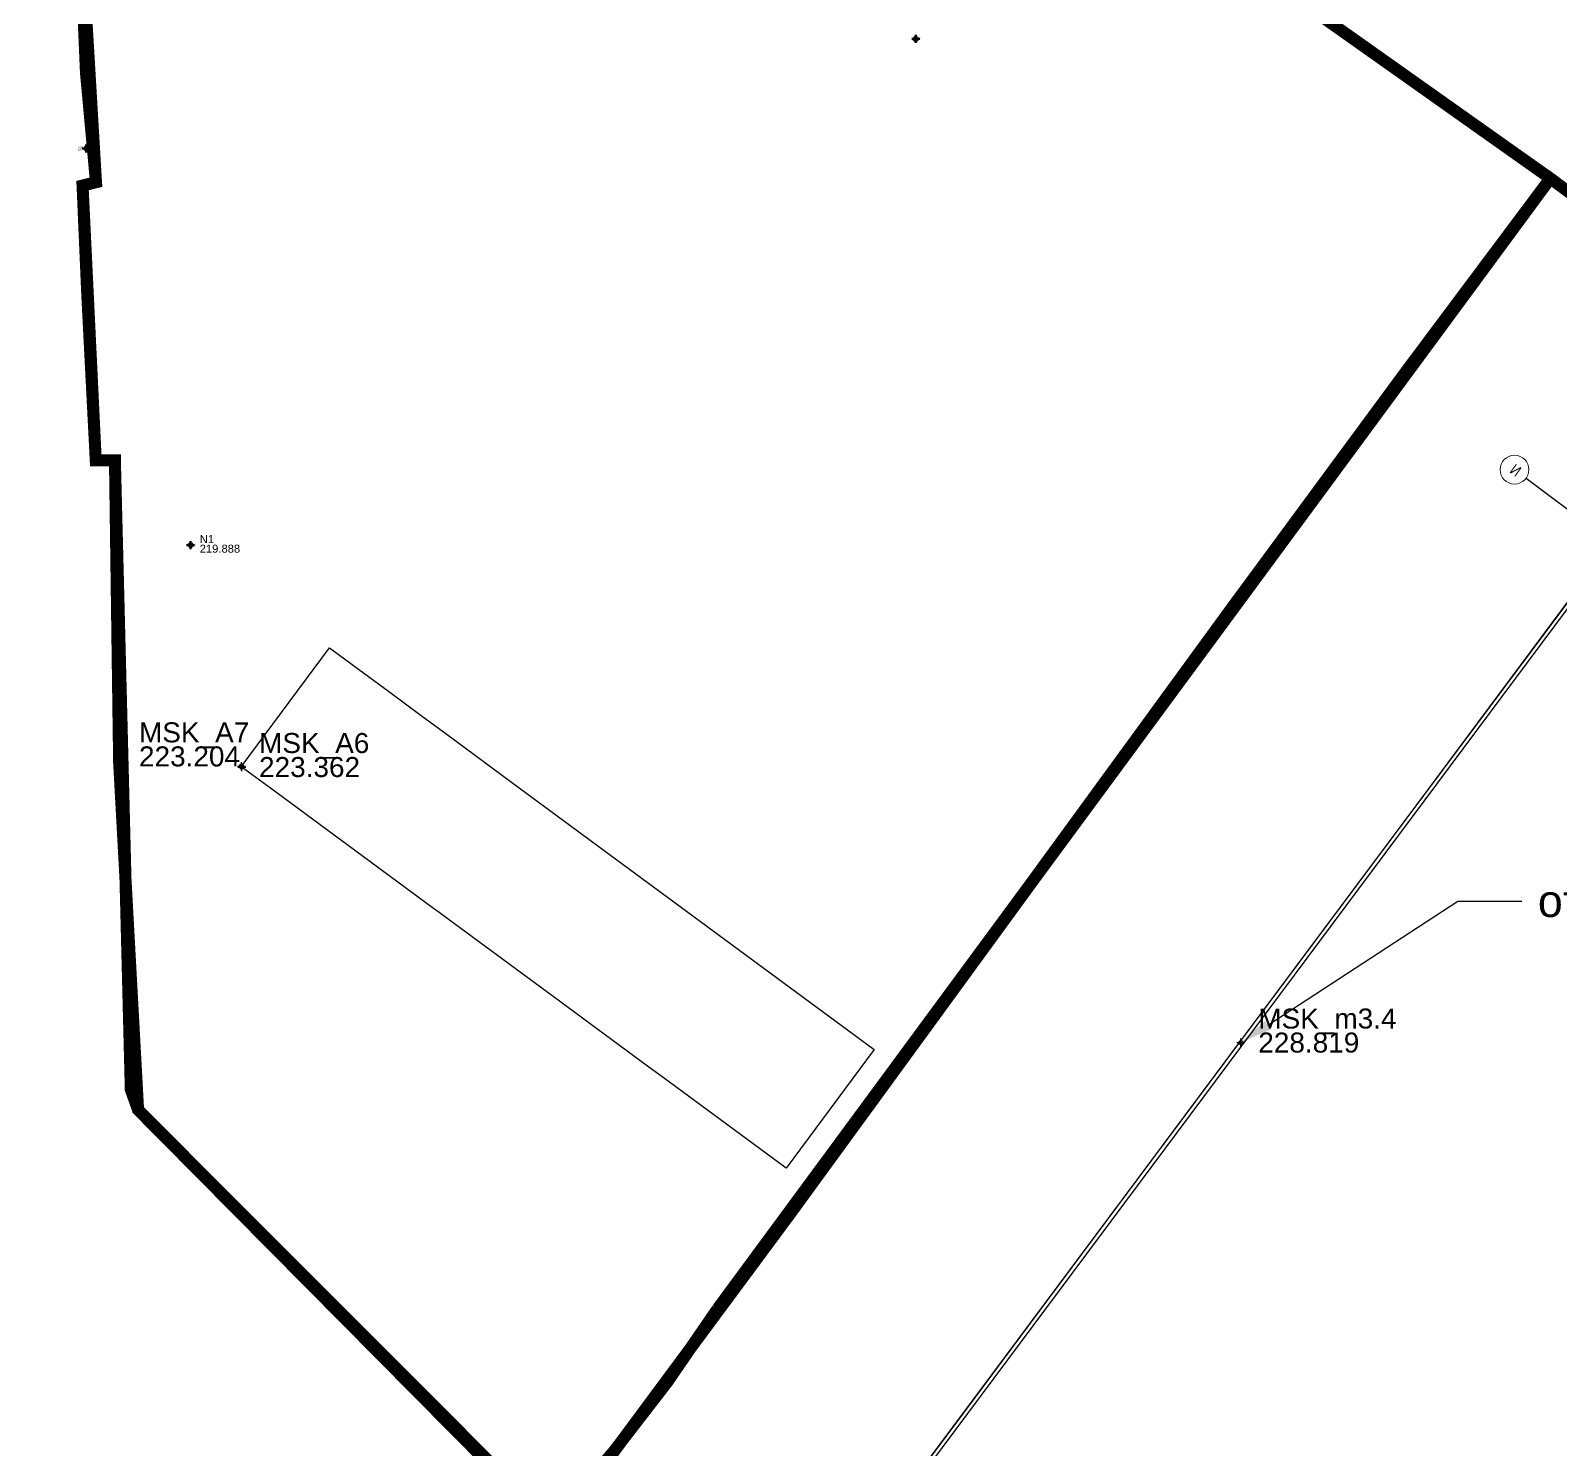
# Model space of a CAD drawing. Header units: metres. Extents: x -21579 to -20728, y 37830 to 38519.
# Drawn here: x -21205.6 to -21014.4, y 38098 to 38275.3 of the extents above; entities that cross this region are included whole.
import ezdxf
from ezdxf import colors
from ezdxf.entities.mleader import LeaderData, LeaderLine
from ezdxf.math import Vec2, Vec3

# ---------------------------------------------------------------- set-up
doc = ezdxf.new("R2010")
doc.units = ezdxf.units.M
doc.header["$PDMODE"] = 34
doc.header["$PDSIZE"] = 0.5
doc.linetypes.add('HIDDEN', pattern=[0.375, 0.25, -0.125])
for name, color, linetype in [('_ГП_граница Эт.1', 212, 'Continuous'), ('GL_PLAN$0$_ГП_ОсиЗдание', 182, 'Continuous'), ('GL_PLAN$0$_ГП_Размеры в осях', 182, 'Continuous'), ('Номер', 7, 'Continuous'), ('Номер_cw_GPT', 7, 'Continuous'), ('Отметка', 7, 'Continuous'), ('Отметка_cw_GPT', 7, 'Continuous'), ('Пикет', 7, 'Continuous'), ('разбивка27-06-24_1_Точки', 7, 'Continuous'), ('цоколь факт', 100, 'Continuous')]:
    doc.layers.add(name, color=color, linetype=linetype)
doc.layers.add('Здания', color=7, linetype='Continuous', lineweight=25)
doc.styles.add('GL_PLAN$0$Arial Narrow', font='ARIALN.TTF')
doc.styles.get("Standard").update_dxf_attribs({"font": 'arial.ttf'})

msp = doc.modelspace()

# ---------------------------------------------------------------- linework, layer by layer
at = {"color": 0}
msp.add_polyline3d([(-20901.49, 38132.5, 217.92), (-20912.93, 38141.08, 217.85), (-20924.08, 38149.37, 217.83), (-20934.96, 38157.47, 217.84), (-20945.38, 38165.23, 217.84), (-20959.38, 38175.63, 217.83), (-20973.83, 38186.46, 217.83), (-20988.42, 38197.34, 217.84), (-21007.65, 38211.71, 217.81), (-21014.67, 38202.29, 217.84), (-21026.73, 38186.12, 217.83), (-21036.18, 38173.45, 217.84), (-21061.5, 38139.51, 217.83), (-21078.27, 38117.03, 217.81), (-21089.01, 38102.56, 217.81), (-21100.63, 38087, 217.84), (-21104.21, 38082.28, 217.82), (-21108.4, 38076.61, 217.82)], dxfattribs=at)
at = {"color": 4, "lineweight": 60}
msp.add_point((-21198.59, 38260.53, 220.71), dxfattribs=at)
at = {"layer": '_ГП_граница Эт.1', "color": 1, "linetype": 'HIDDEN', "ltscale": 20, "const_width": 1.5, "flags": 128}
msp.add_lwpolyline([(-21195.68, 38338.21), (-21174.22, 38359.16), (-21113.73, 38315.19), (-21108.53, 38322.37), (-21098.23, 38315.24), (-21015.68, 38256.79), (-21119.75, 38115.53, -0.042035), (-21139.95, 38089.36), (-21139.93, 38089.41), (-21142.35, 38090.59), (-21192.12, 38140.42), (-21193.03, 38142.93), (-21195.01, 38221.21), (-21195.01, 38221.56), (-21197.41, 38221.56), (-21199.06, 38255.9), (-21197.38, 38256.31), (-21199.82, 38297.63), (-21200.85, 38297.58), (-21201.42, 38309.94), (-21200.08, 38309.98), (-21200.41, 38321.53), (-21201, 38333.02), (-21199.06, 38334.92)], format="xyb", dxfattribs=at)
at = {"layer": '_ГП_граница Эт.1', "color": 5, "linetype": 'HIDDEN', "ltscale": 20, "const_width": 1.5, "flags": 128}
msp.add_lwpolyline([(-21228.62, 38311.35), (-21301.4, 38287.19), (-21301.4, 38287.19), (-21321.97, 38281.03), (-21332.51, 38077.33), (-21191.76, 37980.1), (-21129.93, 37937.21), (-21054.56, 37885), (-20994.29, 37963.94), (-21148.02, 38078.54), (-21139.93, 38089.41), (-21142.26, 38090.1), (-21192.12, 38140.42), (-21194.49, 38183.83), (-21195.01, 38221.56), (-21196.86, 38221.56), (-21197.41, 38221.56), (-21198.47, 38242.25), (-21199.06, 38255.9), (-21197.38, 38256.31), (-21198.63, 38269.96), (-21199.82, 38297.63), (-21200.85, 38297.58), (-21201.42, 38309.94), (-21200.08, 38309.98), (-21200.41, 38321.53), (-21223.33, 38313.26)], dxfattribs=at)
at = {"layer": '_ГП_граница Эт.1', "linetype": 'HIDDEN', "ltscale": 20, "const_width": 1.5, "flags": 128}
msp.add_lwpolyline([(-20994.29, 37963.94), (-21054.56, 37885), (-20981.08, 37834.11), (-20977, 37840), (-20877.22, 37838.08), (-20877.59, 37868.69), (-20868.71, 37880.61), (-20866.04, 37880.63), (-20853.82, 37880.56), (-20852.36, 37880.72), (-20842.26, 37880.26), (-20840.02, 37879.14), (-20812.72, 37919.45), (-20772.36, 37979.75), (-20762.64, 37993.68), (-20745.63, 38020.02), (-20729.48, 38045.02), (-20763.1, 38069.9), (-20834.29, 38122.57), (-20861.12, 38142.42), (-21015.68, 38256.79), (-21018.32, 38253.26), (-21033.43, 38233.05), (-21055.1, 38203.64), (-21110.74, 38127.33), (-21137.5, 38091.21), (-21139.93, 38089.41), (-21148.02, 38078.54)], close=True, dxfattribs=at)
at = {"layer": 'GL_PLAN$0$_ГП_ОсиЗдание', "color": 0, "lineweight": 9}
msp.add_circle((-21020.16, 38220.4), 1.8, dxfattribs=at)
at = {"layer": 'GL_PLAN$0$_ГП_Размеры в осях', "color": 0}
for p, q in [((-21116.64, 38064.72), (-21001.86, 38218.69)), ((-21018.71, 38219.32), (-20896.29, 38128.06))]:
    msp.add_line(p, q, dxfattribs=at)
at = {"layer": 'Здания', "color": 7, "linetype": 'Continuous', "lineweight": 25, "flags": 128}
msp.add_lwpolyline([(-21175.59, 38180.6), (-21179.25, 38183.29), (-21168.22, 38198.15), (-21167.14, 38197.36), (-21164.59, 38195.48), (-21160.85, 38192.71), (-21156.76, 38189.7), (-21153.51, 38187.3), (-21148.85, 38183.87), (-21144.5, 38180.66), (-21100.17, 38147.98), (-21111.17, 38133.15), (-21124.94, 38143.29), (-21125.91, 38144), (-21128.31, 38145.77), (-21140.27, 38154.58), (-21154.95, 38165.4), (-21155.2, 38165.57), (-21175.59, 38180.6)], dxfattribs=at)
at = {"layer": 'Пикет', "color": 3, "lineweight": 60}
for p in [(-21094.97, 38274.21, 234.38), (-21198.59, 38260.53, 220.71), (-21185.56, 38210.98, 219.89)]:
    msp.add_point(p, dxfattribs=at)
at = {"layer": 'Пикет', "color": 230, "lineweight": 60}
msp.add_point((-21185.56, 38210.98, 219.89), dxfattribs=at)
at = {"layer": 'Пикет', "color": 190}
msp.add_point((-21179.22, 38183.34, 223.2), dxfattribs=at)
at = {"layer": 'Пикет', "color": 20}
msp.add_point((-21179.17, 38183.25, 223.36), dxfattribs=at)
at = {"layer": 'Пикет', "color": 7}
msp.add_point((-21054.33, 38148.83, 228.82), dxfattribs=at)
at = {"layer": 'разбивка27-06-24_1_Точки', "color": 1, "lineweight": 9}
msp.add_point((-21094.97, 38274.21, 234.38), dxfattribs=at)
at = {"layer": 'цоколь факт', "color": 0, "linetype": 'Continuous', "elevation": 217.9}
msp.add_lwpolyline([(-21108.39, 38076.59), (-21108.01, 38076.3), (-21092.21, 38064.54), (-21073.85, 38050.84), (-21046.42, 38030.41), (-21020.32, 38010.95), (-21003.15, 37998.15), (-21002.16, 37997.41), (-20992.2, 38010.75), (-20967.69, 38043.61), (-20944.53, 38074.71), (-20931.88, 38091.66), (-20901.44, 38132.52), (-20908.26, 38137.6), (-20964.07, 38179.19), (-20997.71, 38204.28), (-21007.69, 38211.72), (-21032.41, 38178.54), (-21069.16, 38129.24)], close=True, dxfattribs=at)

# ---------------------------------------------------------------- texts
at = {"layer": 'GL_PLAN$0$_ГП_ОсиЗдание', "color": 0, "insert": (-21020.07, 38221.2), "char_height": 1.35, "width": 0.966, "attachment_point": 1, "rotation": 323.8007, "style": 'GL_PLAN$0$Arial Narrow'}
msp.add_mtext('И', dxfattribs=at)
at = {"layer": 'Номер', "color": 4, "lineweight": 60}
for s, p in [('MSK_K1', (-21094.88, 38274.28, 234.38)), ('NV62', (-21198.5, 38260.6, 220.71)), ('N1', (-21185.48, 38211.05, 219.89))]:
    msp.add_text(s, height=0.1, dxfattribs=at).set_placement(p)
at = {"layer": 'Номер', "color": 110, "lineweight": 60}
msp.add_text('N1', height=1, dxfattribs=at).set_placement((-21184.42, 38211.23, 223.21))
at = {"layer": 'Номер', "color": 190}
msp.add_text('MSK_A7', height=2.5, dxfattribs=at).set_placement((-21192.01, 38186.33, 223.2))
at = {"layer": 'Номер', "color": 20}
msp.add_text('MSK_A6', height=2.5, dxfattribs=at).set_placement((-21177.01, 38185, 223.36))
at = {"layer": 'Номер', "color": 7}
msp.add_text('MSK_m3.4', height=2.5, dxfattribs=at).set_placement((-21052.17, 38150.58, 228.82))
at = {"layer": 'Номер_cw_GPT', "color": 231}
msp.add_text('NV62', height=0.2, dxfattribs=at).set_placement((-21199.67, 38260.55, 219.86))
at = {"layer": 'Отметка', "color": 1, "lineweight": 60}
for s, p in [('234.378', (-21094.88, 38274.16, 234.38)), ('220.712', (-21198.5, 38260.48, 220.71)), ('219.888', (-21185.48, 38210.93, 219.89))]:
    msp.add_text(s, height=0.1, dxfattribs=at).set_placement(p)
at = {"layer": 'Отметка', "color": 20, "lineweight": 60}
msp.add_text('219.888', height=1, dxfattribs=at).set_placement((-21184.42, 38210.03, 223.21))
at = {"layer": 'Отметка', "color": 5}
for s, p in [('223.204', (-21192.01, 38183.33, 223.2)), ('223.362', (-21177.01, 38182, 223.36)), ('228.819', (-21052.17, 38147.58, 228.82))]:
    msp.add_text(s, height=2.5, dxfattribs=at).set_placement(p)
at = {"layer": 'Отметка_cw_GPT', "color": 191}
msp.add_text('220.7115', height=0.2, dxfattribs=at).set_placement((-21199.66, 38260.31, 219.86))

# ---------------------------------------------------------------- leaders
at = {"color": 4, "lineweight": 60}
ml = msp.add_multileader_mtext('Standard', dxfattribs=at)
ml.set_content('отклеилась', color=4)
ml.set_leader_properties()
ml.build(insert=Vec2(0, 0))
ctx = ml.context
ctx.base_point, ctx.plane_origin = Vec3(-21019.24, 38166.48), Vec3(-21053.88, 38135.04)
notes = []
notes.append((ctx, [(0, (1, 1, 0), (-21027.24, 38166.48), (1, 0), 8, [(0, [(-21054.33, 38148.83)], 0, [])])]))
ctx.mtext.insert, ctx.mtext.flow_direction = Vec3(-21017.24, 38168.52), 5
for ctx, leaders in notes:
    for number, flags, end, landing, length, lines in leaders:
        leader = LeaderData()
        leader.index, (leader.has_last_leader_line, leader.has_dogleg_vector, leader.attachment_direction) = number, flags
        leader.last_leader_point, leader.dogleg_vector, leader.dogleg_length = Vec3(end), Vec3(landing), length
        for number, points, colour, breaks in lines:
            line = LeaderLine()
            line.index, line.vertices, line.color, line.breaks = number, Vec3.list(points), colors.encode_raw_color(colour), breaks
            leader.lines.append(line)
        ctx.leaders.append(leader)

doc.saveas('drawing.dxf')
